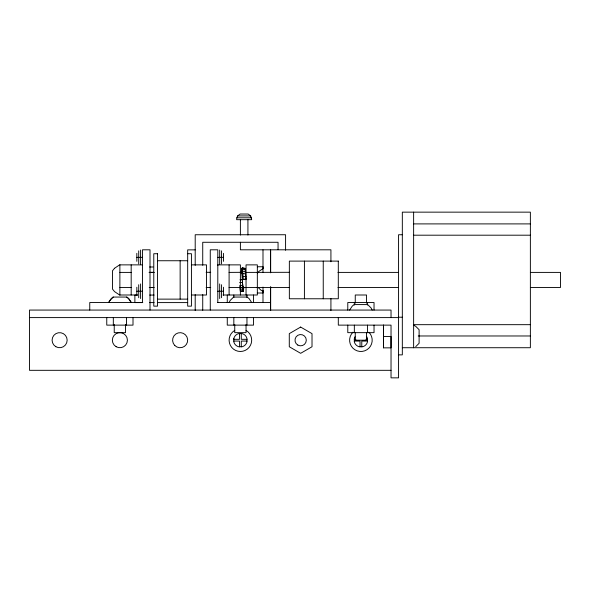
<?xml version="1.0" encoding="UTF-8"?>
<svg xmlns="http://www.w3.org/2000/svg" width="590" height="590" viewBox="0 0 590 590"><rect width="100%" height="100%" fill="white"/><g stroke="black" fill="none" stroke-linecap="round" stroke-linejoin="round"><path stroke-width="0.89" d="M217.799 265.382L217.799 264.873L240.395 264.873L240.395 295M240.395 235.049L240.395 219.679M247.925 235.049L247.925 219.679M383.5 347.857L383.5 325.127L383.5 347.857L391.03 347.857L391.03 336.492L383.5 336.492M246.045 279.129L242.357 279.549L246.045 279.129L245.167 268.391L242.335 267.69L241.266 273.17L241.657 271.835M241.907 270.537L242.173 268.096M239.813 286.342L240.403 291.482L243.309 291.261L243.781 287.861M236.856 217.799L236.627 219.679L251.694 219.679L250.684 215.918L248.169 214.03L240.145 214.03L237.637 215.918L236.856 217.799L251.465 217.799M243.471 290.863L243.309 287.175L241.863 287.271M241.509 270.84L242.335 267.69L243.272 279.144M241.391 271.739L242.018 269.283M239.599 282.639L242.512 282.485L241.753 270.84L242.497 268.096L245.322 268.767M241.878 271.739L242.66 269.276L245.469 269.873M245.02 268.767L245.167 268.391M240.403 291.482L240.565 291.077M239.761 285.516L242.674 285.354L242.593 283.901L243.309 291.261L243.191 288.053M242.003 273.17L242.815 271.157L245.617 271.629L245.071 272.971M108.582 302.53L111.237 298.57L113.096 297.058L126.872 297.058L128.723 298.57L131.378 302.53M108.781 302.53L109.917 300.421L113.295 297.058M229.097 302.53L230.225 300.421L233.603 297.058L247.181 297.058L249.039 298.57L251.694 302.53M349.605 310.067L352.26 306.107L354.118 304.588L367.695 304.588L371.066 307.951L372.202 310.067M242.121 275.036L242.977 273.605L245.765 273.9M257.513 273.148L259.032 271.297L262.993 268.642M242.247 277.212L243.139 276.452L245.919 276.548M415.736 346.655L419.106 343.284L419.106 329.707L415.736 326.329L413.627 325.193M240.241 291.077L243.154 290.863L242.719 285.752L242.837 287.809L239.924 287.986M240.078 289.889L242.992 289.69L242.837 287.168M240.167 279.512L242.35 279.402M240.182 279.889L242.372 279.778M237.637 215.918L250.684 215.918M413.627 223.898L530.373 223.898M402.328 234.746L398.567 234.746L398.567 377.851L391.03 377.851L391.03 325.127L338.306 325.127L338.306 317.597M413.627 235.196L530.373 235.196M195.202 249.872L187.672 249.872L187.672 306.144L191.433 306.144L191.433 253.722L187.672 253.722M136.828 257.343L142.478 257.343M217.799 257.343L223.448 257.343M157.545 260.743L187.672 260.743M119.881 264.873L142.478 264.873M191.433 264.873L206.5 264.873L206.5 295L191.433 295M257.284 266.754L263.14 266.754L263.14 268.398M149.609 266.997L153.031 266.997M119.881 272.403L131.179 272.403M149.248 272.307L153.835 272.307M206.139 272.307L210.726 272.307M229.097 272.403L241.922 272.307M246.045 272.403L289.638 272.307M337.945 272.403L398.567 272.403M530.373 272.403L560.5 272.403L560.5 287.47L530.373 287.47M149.167 272.469L154.233 272.469M119.881 287.47L131.179 287.47M149.742 287.536L154.115 287.536M229.097 287.47L240.395 287.47M243.22 287.47L245.853 287.47M246.045 287.47L257.343 287.47M337.945 287.47L398.567 287.47M149.248 287.559L153.835 287.559M206.139 287.559L210.726 287.559M241.922 287.559L246.509 287.559M256.606 287.559L289.638 287.559M136.828 291.231L142.478 291.231M217.799 291.231L223.448 291.231M257.284 293.001L263.14 293.001L263.14 290.538M119.881 295L137.264 295M223.013 295L257.343 295L257.343 264.873L246.045 264.873L246.045 295M137.5 295.066L134.881 295.066L134.881 302.596L142.751 302.596M149.742 295.066L154.115 295.066M157.545 299.13L187.672 299.13M217.54 302.53L270.522 302.53M149.491 302.596L154.115 302.596M157.545 302.596L187.672 302.596M398.567 317.214L402.328 317.214M29.5 317.597L398.567 317.597M413.627 324.677L530.373 324.677M418.222 335.976L530.373 335.976M233.721 339.316L239.518 339.316L239.518 333.52M247.07 339.316L241.273 339.316L241.273 333.52M354.229 339.316L355.888 339.316M365.925 339.316L367.577 339.316M233.721 341.072L239.518 341.072L239.518 346.868M247.07 341.072L241.273 341.072L241.273 346.868M354.229 341.072L360.025 341.072L360.025 346.868M367.577 341.072L361.781 341.072L361.781 346.868M402.328 347.724L530.373 347.724L530.373 212.149L402.328 212.149L402.328 354.87L398.567 354.87M391.03 370.321L29.5 370.321L29.5 310.067L391.03 310.067L391.03 317.597M262.993 291.231L260.876 290.103L258.022 287.345M126.673 297.058L128.524 298.57L131.179 302.53M243.309 287.175L243.626 289.705M242.475 281.732L242.674 285.354M413.627 212.149L413.627 347.79M374.031 310.067L374.031 302.53L347.783 302.53L347.783 310.067M374.031 325.127L374.031 332.657L347.783 332.657L347.783 325.127M367.467 302.53L367.467 305.045M367.467 325.127L367.467 332.657M366.552 303.216L366.552 295L355.254 295L355.254 303.216M366.552 332.885L366.552 340.194L355.254 340.194L355.254 332.885M354.339 302.53L354.339 305.045M354.339 325.127L354.339 332.657M330.924 261.768L330.924 249.806L270.67 249.806L270.67 272.809M330.924 298.562L330.924 310.524M323.246 261.105L323.246 298.769M304.418 261.105L304.418 298.769M285.582 250.263L285.582 234.746L195.202 234.746L195.202 265.397M278.052 249.622L278.052 242.276L202.731 242.276L202.731 265.242M270.67 286.607L270.67 310.524M270.522 272.632L270.522 249.806L240.395 249.806L240.395 242.276M270.522 287.242L270.522 310.067M262.993 249.806L262.993 272.536M262.993 287.079L262.993 302.53M253.516 295L253.516 302.53M253.516 317.597L253.516 325.127L227.268 325.127L227.268 317.597M246.952 295L246.952 297.507M246.952 317.597L246.952 325.127M246.045 324.441L246.045 332.657L234.746 332.657L234.746 324.441M233.832 295L233.832 297.507M233.832 317.597L233.832 325.127M229.097 264.873L229.097 295M227.268 295L227.268 302.53M223.448 253.339L223.448 261.341M223.448 287.234L223.448 295.236M221.567 250.839L221.567 263.848M221.567 284.727L221.567 297.736M219.679 250.035L219.679 264.644M219.679 283.93L219.679 298.54M217.799 302.53L217.799 249.806L210.269 249.806L210.269 310.067M202.731 294.631L202.731 310.244M195.202 294.609L195.202 310.517M180.142 260.743L180.142 299.13M150.008 310.067L150.008 249.806L142.478 249.806L142.478 302.53L89.754 302.53L89.754 310.067M140.597 250.035L140.597 264.644M140.597 283.93L140.597 298.54M138.716 250.839L138.716 263.848M138.716 284.727L138.716 297.736M136.828 253.339L136.828 261.341M136.828 287.234L136.828 295.236M133.008 317.597L133.008 325.127L106.76 325.127L106.76 317.597M131.179 264.873L131.179 295M126.444 317.597L126.444 325.127M125.53 324.441L125.53 332.657L114.231 332.657L114.231 324.441M113.324 317.597L113.324 325.127M368.89 332.2A11.299 11.299 0 0 1 368.89 348.181A11.299 11.299 0 0 1 352.916 348.181A11.299 11.299 0 0 1 352.916 332.2M355.025 336.794A6.792 6.792 0 0 0 354.347 338.431L354.347 341.949A6.792 6.792 0 0 0 359.148 346.75L362.658 346.75A6.792 6.792 0 0 0 367.459 341.949L367.459 338.431A6.792 6.792 0 0 0 366.781 336.794M246.045 330.407A11.299 11.299 0 0 1 249.046 347.451A11.299 11.299 0 0 1 231.737 347.451A11.299 11.299 0 0 1 234.746 330.407M233.839 338.431L233.839 341.949A6.792 6.792 0 0 0 238.633 346.75L242.151 346.75A6.792 6.792 0 0 0 246.952 341.949L246.952 338.431A6.792 6.792 0 0 0 242.151 333.63L238.633 333.63A6.792 6.792 0 0 0 233.839 338.431M114.541 268.266L112.491 270.773L112.491 289.1L114.541 291.6L119.881 295.192L119.881 264.681L114.541 268.266M300.649 327.067L289.284 333.63L289.284 346.75L300.649 353.314L312.014 346.75L312.014 333.63L300.649 327.067M157.545 253.722L153.776 253.722L153.776 306.144L157.545 306.144L157.545 253.722M338.306 261.105L289.351 261.105L289.351 298.769L338.306 298.769L338.306 261.105M116.119 346.714A7.53 7.53 0 0 0 127.418 340.194A7.53 7.53 0 0 0 116.119 333.667A7.53 7.53 0 0 0 116.119 346.714M55.858 346.714A7.53 7.53 0 0 0 67.157 340.194A7.53 7.53 0 0 0 55.858 333.667A7.53 7.53 0 0 0 55.858 346.714M174.81 345.519A7.53 7.53 0 0 0 187.414 342.141A7.53 7.53 0 0 0 178.187 332.915A7.53 7.53 0 0 0 174.81 345.519M297.825 345.084A5.649 5.649 0 0 0 306.298 340.194A5.649 5.649 0 0 0 297.825 335.297A5.649 5.649 0 0 0 297.825 345.084"/></g></svg>
